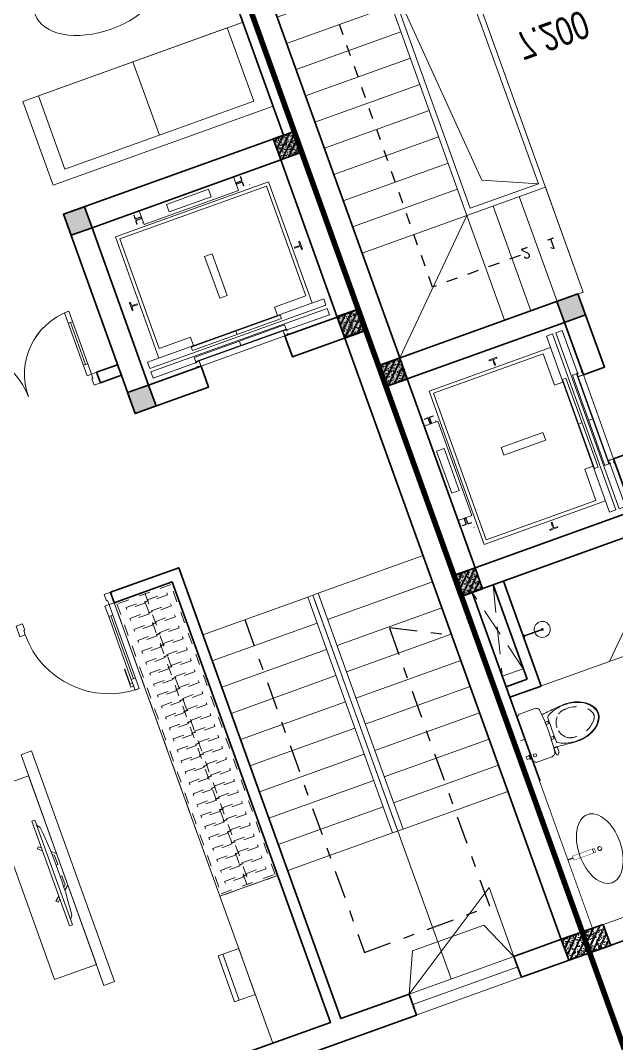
# Model space of a CAD drawing. Header units: metres. Extents: x 568332 to 569219, y 2065964 to 2066430.
# Drawn here: x 568597.34 to 568602.69, y 2066307.3 to 2066316.48 of the extents above; entities that cross this region are included whole.
import ezdxf

# ---------------------------------------------------------------- set-up
doc = ezdxf.new("R2010")
doc.units = ezdxf.units.M
for name, pattern in [('$AUDIT_BAD_LTYPE2', [0]), ('DASHDOT2', [0.5, 0.25, -0.125, 0, -0.125]), ('HIDDEN', [0.375, 0.25, -0.125]), ('HIDDEN2', [0.1875, 0.125, -0.0625]), ('X-5M-G-MB PHONGNGU$0$HIDDEN2', [0.1875, 0.125, -0.0625]), ('xref-thap C (mb tang 32-2)$0$HIDDEN', [0.375, 0.25, -0.125])]:
    doc.linetypes.add(name, pattern=pattern)
doc.layers.get('0').update_dxf_attribs({"linetype": 'CONTINUOUS'})
doc.layers.get('DEFPOINTS').update_dxf_attribs({"linetype": 'CONTINUOUS'})
for name, color, linetype, lineweight in [('-CONCRETE', 1, 'CONTINUOUS', 35), ('-DOOR', 137, 'CONTINUOUS', 9), ('-FURNITURE', 46, 'CONTINUOUS', 9), ('-HATCH', 8, 'CONTINUOUS', 5), ('-HIDE', 3, 'HIDDEN', 13), ('-LINE1', 7, 'CONTINUOUS', 18), ('-LINE2', 252, 'CONTINUOUS', 9), ('-STEEL1', 1, 'CONTINUOUS', 35), ('-TEXT', 7, 'CONTINUOUS', 15), ('-WALL', 4, 'CONTINUOUS', 35)]:
    doc.layers.add(name, color=color, linetype=linetype, lineweight=lineweight)
for name, color, linetype in [('1-NETMANH', 8, 'CONTINUOUS'), ('LoLK', 6, 'CONTINUOUS'), ('TIMDUONG', 1, 'CONTINUOUS')]:
    doc.layers.add(name, color=color, linetype=linetype)
doc.styles.add('1', font='arial.ttf')
doc.styles.add('vnavanth', font='', dxfattribs={"width": 0.8})
doc.styles.get('vnavanth').set_extended_font_data('.VnAvantH')

# ---------------------------------------------------------------- blocks, each defined once
blk = doc.blocks.new('XR.MB.LM123$0$tvi 1')
blk.add_lwpolyline([(28.54445810673496, -2.291926648467779e-10), (28.54445810673496, -999.9999999999964), (-7.275957614183426e-12, -1000), (0, 0)], close=True)
for points in [[(28.54445810680045, -50.31958968611434), (52.37372755713295, -80.86315460130209)], [(-24.09820395050338, -235.5599978379832), (-39.09879504836863, -251.7939635238108)], [(0, -284.7849796677438), (-39.09879504836863, -251.7939635238108)], [(0, -255.9952397129928), (-24.09820395050338, -235.5599978379832)], [(69.66229681991535, -315.0836646851385), (111.1934016081432, -350.2927865858655), (111.193401608034, -649.712917566063), (69.68611289083492, -684.9110379843005)], [(89.09002233762294, -445.7449799550195), (89.09002233762294, -359.9578938602899), (70.91298945683957, -344.6203678706661)], [(89.09002233762294, -445.7449799550195), (73.49991829216015, -445.7449799550232)], [(89.09002233768115, -554.2550200447404), (89.09002233773936, -640.0421061392371), (70.91298945678864, -655.3796321293303)], [(89.09002233768115, -554.2550200447404), (73.49991829216015, -554.2550200447404)], [(0, -715.2150203320198), (-39.09879504836863, -748.2060364759491)], [(-24.09820395050338, -764.4400021620095), (-39.09879504836863, -748.2060364759491)], [(0, -744.004760287), (-24.09820395050338, -764.4400021620095)], [(28.54445810674224, -949.680410313882), (52.37372755713295, -919.1368453984578)]]:
    blk.add_lwpolyline(points)
blk.add_arc((-4025.16618952866, -499.9999999999964), 4099.025185406737, 354.1310878512652, 5.868912148527433)
blk = doc.blocks.new('X-5M-DH-2-CORE$0$A$C75E80C28')
at = {"layer": '-LINE2', "linetype": 'Continuous', "ltscale": 2}
for p, q in [((-510.0000099998433, -21.5000000000291), (-510.0000099998579, -50.60000000000582)), ((-506.8000099998899, -21.5000000000291), (-510.0000099998433, -21.5000000000291)), ((-510.0000099998579, -108.5000000000291), (-510.0000099998433, -79.39999999999418)), ((-506.8000099998899, -21.5000000000291), (-506.8000099999044, -50.60000000000582)), ((-506.8000099999044, -108.5000000000291), (-506.8000099998899, -79.39999999999418)), ((-456.2000100000296, -56.79999999998836), (-500.6000099999364, -56.80000000001746)), ((-456.2000100000441, -60), (-500.600009999951, -60.0000000000291)), ((-456.2000100000296, -70), (-500.6000099999364, -70.0000000000291)), ((-456.2000100000296, -73.19999999995343), (-500.6000099999364, -73.19999999998254)), ((-453.2000100000441, -63), (-453.2000100000296, -67)), ((-450.0000099998579, -63), (-450.0000099998433, -67)), ((450.0000100000616, -63), (450.0000100000761, -67)), ((453.200010000015, -63), (453.2000100000296, -67)), ((456.2000100000296, -56.79999999998836), (500.6000100000529, -56.79999999998836)), ((456.200010000015, -60), (500.6000100000383, -60)), ((456.2000100000296, -70), (500.6000100000529, -70)), ((456.2000100000296, -73.19999999995343), (500.6000100000529, -73.19999999995343)), ((506.8000100001227, -21.5), (510.0000100000761, -21.5)), ((506.8000100001227, -21.5), (506.8000100001082, -50.59999999997672)), ((506.8000100001227, -108.5), (506.8000100001227, -79.39999999996508)), ((510.0000100000761, -21.5), (510.0000100000616, -50.59999999997672)), ((510.0000100000761, -108.5), (510.0000100000761, -79.39999999996508)), ((-731.0000002632733, -148.9999999649008), (730.9999997367267, -148.9999999649299)), ((-731.0000002698944, -1304.999999934109), (-731.0000002632733, -148.9999999649008)), ((-700.0000002632733, -178.9999999649008), (699.9999997367267, -178.9999999649299)), ((-700.0000002699089, -1224.999999934109), (-700.0000002632733, -178.9999999649008)), ((-556.8000102631631, -112.4999999912397), (-560.0000102631166, -112.4999999912397)), ((456.800009736864, -112.4999999912397), (460.0000097368174, -112.4999999912397)), ((699.9999997300911, -1224.999999934109), (699.9999997367267, -178.9999999649299)), ((730.9999997301056, -1304.999999934109), (730.9999997367267, -148.9999999649299)), ((-700.0000002699089, -1224.999999934109), (-400.0000002699089, -1224.999999934138)), ((-400.0000002698944, -1304.999999934138), (-400.0000002699089, -1224.999999934138)), ((699.9999997300911, -1224.999999934109), (399.9999997300911, -1224.999999934109)), ((399.9999997301056, -1304.999999934109), (399.9999997300911, -1224.999999934109)), ((839.9999997301056, -1304.999999934109), (-840.0000002698944, -1304.999999934109)), ((-840.0000002698944, -1364.999999934109), (-840.0000002698944, -1304.999999934109)), ((839.9999997301056, -1364.999999934109), (-840.0000002698944, -1364.999999934109)), ((424.9999997301056, -1308.999999934109), (-425.0000002698944, -1308.999999934109)), ((-425.0000002699089, -1342.999999934109), (-425.0000002698944, -1308.999999934109)), ((424.9999997300911, -1342.999999934109), (-425.0000002699089, -1342.999999934109)), ((-2.6989437174052e-07, -1308.999999934109), (-2.699089236557484e-07, -1342.999999934109)), ((424.9999997300911, -1342.999999934109), (424.9999997301056, -1308.999999934109)), ((839.9999997301056, -1364.999999934109), (839.9999997301056, -1304.999999934109)), ((839.9999997301056, -1394.999999934109), (-840.0000002698944, -1394.999999934109)), ((-840.0000002698944, -1394.999999934109), (-840.0000002698944, -1454.999999934109)), ((-840.0000002698944, -1454.999999934109), (-435.0000002698944, -1454.999999934109)), ((-435.0000002698944, -1449.999999934109), (-435.0000002699089, -1459.999999934109)), ((-435.0000002698944, -1449.999999934109), (-400.0000002698944, -1449.999999934138)), ((-435.0000002699089, -1459.999999934109), (-425.0000002699089, -1459.999999934109)), ((-433.4000002698012, -1451.599999934086), (-433.4000002698012, -1458.399999934074)), ((-433.4000002698012, -1451.599999934086), (-401.6000002697547, -1451.599999934086)), ((-433.4000002698012, -1458.399999934074), (-425.0000002698944, -1458.399999934074)), ((429.9999997300911, -1405.999999934138), (-430.0000002699089, -1405.999999934109)), ((-430.0000002699089, -1405.999999934109), (-430.0000002698944, -1445.999999934109)), ((429.9999997301056, -1445.999999934138), (-430.0000002698944, -1445.999999934109)), ((-425.0000002698944, -1458.399999934074), (-425.0000002699089, -1459.999999934109)), ((-401.6000002697547, -1451.599999934086), (-401.6000002697256, -1498.399999934074)), ((399.9999997301056, -1449.999999934109), (-400.0000002698944, -1449.999999934138)), ((-400.0000002698944, -1449.999999934138), (-400.0000002698653, -1499.999999934138)), ((-2.699089236557484e-07, -1405.999999934109), (-2.6989437174052e-07, -1445.999999934109)), ((399.9999997301056, -1449.999999934109), (399.9999997301347, -1499.999999934109)), ((434.9999997301056, -1449.999999934109), (399.9999997301056, -1449.999999934109)), ((401.5999997301988, -1451.599999934086), (401.5999997302279, -1498.399999934074)), ((433.3999997302453, -1451.599999934086), (401.5999997301988, -1451.599999934086)), ((433.3999997302453, -1458.399999934074), (424.9999997301056, -1458.399999934074)), ((424.9999997301056, -1458.399999934074), (424.9999997301056, -1459.999999934109)), ((434.9999997301056, -1459.999999934109), (424.9999997301056, -1459.999999934109)), ((429.9999997300911, -1405.999999934138), (429.9999997301056, -1445.999999934138)), ((433.3999997302453, -1451.599999934086), (433.3999997302453, -1458.399999934074)), ((434.9999997301056, -1449.999999934109), (434.9999997301056, -1459.999999934109)), ((839.9999997301056, -1454.999999934109), (434.9999997301056, -1454.999999934109)), ((839.9999997301056, -1394.999999934109), (839.9999997301056, -1454.999999934109)), ((-435.0000002698653, -1489.999999934109), (-435.0000002698653, -1499.999999934109)), ((-435.0000002698653, -1489.999999934109), (-425.0000002698653, -1489.999999934109)), ((-435.0000002698653, -1499.999999934109), (-400.0000002698653, -1499.999999934138)), ((-433.4000002697721, -1491.599999934086), (-433.4000002697721, -1498.399999934074)), ((-433.4000002697721, -1491.599999934086), (-425.0000002698653, -1491.599999934086)), ((-433.4000002697721, -1498.399999934074), (-401.6000002697256, -1498.399999934074)), ((-425.0000002698653, -1489.999999934109), (-425.0000002698653, -1491.599999934086)), ((434.9999997301347, -1499.999999934109), (399.9999997301347, -1499.999999934109)), ((433.3999997302744, -1498.399999934074), (401.5999997302279, -1498.399999934074)), ((424.9999997301347, -1489.999999934109), (424.9999997301347, -1491.599999934086)), ((434.9999997301347, -1489.999999934109), (424.9999997301347, -1489.999999934109)), ((433.3999997302744, -1491.599999934086), (424.9999997301347, -1491.599999934086)), ((433.3999997302744, -1491.599999934086), (433.3999997302744, -1498.399999934074)), ((434.9999997301347, -1489.999999934109), (434.9999997301347, -1499.999999934109))]:
    blk.add_line(p, q, dxfattribs=at)
for points in [[(-450.0000000000146, 0), (-450, -130), (450, -130), (449.9999999999854, 0)], [(-200, -29), (200.0000000001164, -29), (200.0000000001164, -101), (-200, -101)], [(-36.0000002632587, -583.9999999649008), (35.9999997367413, -583.9999999649008), (35.99999973675585, -983.9999999649008), (-36.00000026324415, -983.9999999649008)]]:
    blk.add_lwpolyline(points, close=True, dxfattribs=at)
for points in [[(-780.0000002632587, -788.9999999649008), (-751.0000002632587, -788.9999999649299, 0.414213562373095), (-750.0000002632733, -787.9999999649008), (-750.0000002632587, -783.9999999649008), (-750.0000002632587, -779.9999999649008, 0.414213562373095), (-751.0000002632733, -778.9999999649299), (-780.0000002632733, -778.9999999649881, -0.2569775838576673), (-784.1207396915852, -781.9399999648449), (-797.9000002631656, -781.939999964874, -0.414213562373095), (-800.9000002631656, -778.939999964874), (-804.0000002632587, -749.4999999649008, 0.414213562373095), (-807.0000002632587, -746.4999999649008), (-812.0000002632587, -746.4999999649008), (-812.0000002632587, -783.9999999649008), (-812.0000002632587, -821.4999999649008), (-807.0000002632587, -821.4999999649008, 0.414213562373095), (-804.0000002632587, -818.4999999649008), (-800.9000002631656, -789.0599999648693, -0.414213562373095), (-797.9000002631656, -786.0599999648693), (-784.1207396915852, -786.0599999648402, -0.2569775838576673), (-780.0000002632587, -788.9999999647553)], [(779.9999997367413, -788.9999999649299), (750.9999997367413, -788.9999999649008, -0.414213562373095), (749.9999997367267, -787.9999999649299), (749.9999997367413, -783.9999999649299), (749.9999997367413, -779.9999999649299, -0.414213562373095), (750.9999997367267, -778.9999999649008), (779.9999997368432, -778.9999999650172, 0.2569775838576673), (784.1207391653006, -781.939999964874), (797.899999736881, -781.9399999648449, 0.414213562373095), (800.899999736881, -778.9399999648449), (803.9999997367413, -749.4999999649008, -0.414213562373095), (806.9999997367413, -746.4999999649008), (811.9999997367413, -746.4999999649008), (811.9999997367413, -783.9999999649008), (811.9999997367413, -821.4999999649008), (806.9999997367413, -821.4999999649008, -0.414213562373095), (803.9999997367413, -818.4999999649008), (800.899999736881, -789.0599999648402, 0.414213562373095), (797.899999736881, -786.0599999648402), (784.1207391653006, -786.0599999648693, 0.2569775838576672), (779.9999997368577, -788.9999999647844)]]:
    blk.add_lwpolyline(points, format="xyb", dxfattribs=at)
for centre, radius, start, end in [((-500.600009999951, -50.60000000000582), 9.400000000001475, 180, 270), ((-500.6000099999364, -79.39999999999418), 9.399999999997844, 90, 180), ((-500.600009999951, -50.60000000000582), 6.200000000004374, 180, 270), ((-500.6000099999364, -79.39999999999418), 6.19999999999734, 90, 180), ((-456.2000100000441, -63), 6.19999999999713, 0, 90), ((-456.2000100000441, -63), 3.000000000000045, 0, 90), ((-456.2000100000296, -67), 6.20000000000076, 270, 0), ((-456.2000100000296, -67), 2.999999999999834, 270, 0), ((456.200010000015, -63), 6.19999999999713, 90, 180), ((456.2000100000296, -67), 6.20000000000076, 180, 270), ((456.200010000015, -63), 3.000000000000045, 90, 180), ((456.2000100000296, -67), 2.999999999999834, 180, 270), ((500.6000100000383, -50.59999999997672), 6.200000000004374, 270, 0), ((500.6000100000383, -50.59999999997672), 9.400000000001475, 270, 0), ((500.6000100000529, -79.39999999996508), 9.399999999997844, 0, 90), ((500.6000100000529, -79.39999999996508), 6.19999999999734, 0, 90)]:
    blk.add_arc(centre, radius, start, end, dxfattribs=at)
blk = doc.blocks.new('A$C5C575821')
at = {"layer": '-CONCRETE'}
h = blk.add_hatch(color=256, dxfattribs=at)
h.dxf.hatch_style = 1
h.paths.add_polyline_path([(-0.00237559899687767, 200.0000000000146), (-0.00237559899687767, 1.455191522836685e-11), (199.9976244010031, 1.455191522836685e-11), (199.9976244010031, 200.0000000000146)])
blk.add_lwpolyline([(-0.00237559899687767, 1.455191522836685e-11), (199.9976244010031, 1.455191522836685e-11), (199.9976244010031, 200.0000000000146), (-0.00237559899687767, 200.0000000000146)], close=True, dxfattribs=at)
blk = doc.blocks.new('A$C3F71457E')
at = {"layer": '-CONCRETE'}
blk.add_lwpolyline([(-8.760252967476845e-09, -100.0000002632005), (0, 400), (-1500, 400.0000000000582), (-1500.00000001755, -1399.999999999942), (-1.754960976541042e-08, -1400), (-7.895869202911854e-08, -900.0000002632005), (199.9999999912397, -900.0000002982852), (199.9999999824504, -1600), (-1700.00000001755, -1600), (-1700, 600), (200, 600), (199.9999999912397, -100.0000002982852), (6.140908226370811e-08, -100.0000002632005)], dxfattribs=at)
at = {"layer": '-LINE1'}
blk.add_line((-7.895869202911854e-08, -900.0000002632005), (-8.760252967476845e-09, -100.0000002632005), dxfattribs=at)
at = {"layer": '-WALL'}
for p in [(-1699.997624401003, 399.9999999999854), (0.00237559899687767, 399.9999999999854), (-1699.997624401081, -1599.999999999959), (0.002375601565972829, -1600.000000021305)]:
    blk.add_blockref('A$C5C575821', p, dxfattribs=at)
at = {"color": 2, "rotation": 90}
blk.add_blockref('X-5M-DH-2-CORE$0$A$C75E80C28', (-1500.00000000876, -499.9999999999418), dxfattribs=at)
blk = doc.blocks.new('*U149')
at = {"linetype": '$AUDIT_BAD_LTYPE2'}
for p, q in [((70, 100), (70, 699.9999999999982)), ((90, 699.9999999999982), (90, 100))]:
    blk.add_line(p, q, dxfattribs=at)
for points in [[(50, 699.9999999999982), (90, 699.9999999999982), (90, 799.9999999999982), (50, 799.9999999999982), (50, 699.9999999999982)], [(50, 702.9059272893337), (50, 100)], [(50, 100), (90, 100), (90, 0), (50, 0), (50, 100)]]:
    blk.add_lwpolyline(points)
for points in [[(118.2698876160139, 594.5156181119073), (118.2698876160139, 764.1349438079906), (90, 764.1349438079906), (90, 735.8650561920058), (112.6159100928053, 735.8650561920058), (112.6159100928053, 594.5156181119073)], [(0, 0), (50, 0), (50, -40), (60, -40), (60, -99.99999999999272), (0, -99.99999999999272)], [(899.9999999999982, 1.3252863207713e-28), (849.9999999999982, 1.3252863207713e-28), (849.9999999999982, -40.00000000000001), (839.9999999999982, -40.00000000000001), (839.9999999999982, -99.99999999999272), (899.9999999999982, -99.99999999999272)]]:
    blk.add_lwpolyline(points, close=True)
at = {"linetype": '$AUDIT_BAD_LTYPE2', "ltscale": 0.3}
blk.add_arc((50, 0), 799.9999999999982, 0, 90, dxfattribs=at)
blk = doc.blocks.new('*U291')
for p, q in [((-1209.999999987398, -99.99999999999946), (-1249.999999987398, -99.99999999999955)), ((-1229.999999987398, -99.99999999999946), (-1229.999999987398, -499.9999999936985)), ((-90.00000000000003, -99.99999999999999), (-50.00000000000003, -100)), ((-70.00000000000003, -100), (-70.00000000000037, -499.999999993699)), ((-1209.999999987398, -499.9999999936986), (-1249.999999987398, -499.9999999936983)), ((-90.00000000000037, -499.999999993699), (-50.00000000000038, -499.999999993699))]:
    blk.add_line(p, q)
for points in [[(-1299.999999987398, 100.0000000124132), (-1239.999999987398, 100.0000000124131), (-1239.999999987398, 40.00000000000052), (-1249.999999987398, 40.00000000000058), (-1249.999999987398, 5.736017721381656e-13), (-1299.999999987398, 5.451800627077616e-13)], [(2.661004540099838e-14, 100.0000000124126), (-60.00000000000009, 100.0000000124126), (-59.99999999999999, 40), (-49.99999999999999, 40), (-50, 0), (0, 0)], [(-1249.999999987398, 5.736017721381656e-13), (-1209.999999987398, 5.167583532773576e-13), (-1209.999999987398, -599.9999999936986), (-1249.999999987398, -599.9999999936985)], [(-50, 0), (-90, 2.842170943040401e-14), (-90.00000000000006, -599.999999993699), (-50.00000000000007, -599.999999993699)]]:
    blk.add_lwpolyline(points, close=True)
for centre, radius, start, end in [((-1249.999999988366, 1.047908426694035e-09), 599.9999999948874, 270.0000392677513, 0), ((-49.99999999984107, 2.53997065803019e-10), 599.9999999940992, 180, 269.9999607322486)]:
    blk.add_arc(centre, radius, start, end)
blk = doc.blocks.new('*U295')
at = {"linetype": 'X-5M-G-MB PHONGNGU$0$HIDDEN2'}
for points in [[(0, 600.0000000004657), (0, 0), (3054.622038161325, -1.140462965733692e-09), (3054.622038161325, 599.9999999993252)], [(3034.622038161325, 579.9996613712518), (3034.622038161325, 19.99966137125198), (20, 20.00000000046566), (20, 580.0000000004657)], [(3034.622038161325, 286.699121294334), (3034.622038161325, 313.0991212942408), (20, 313.0991212953813), (19.99999859370291, 286.6991212952417)], [(113.7817614636733, 319.1750910408318), (109.4317788550979, 319.1750910408318), (109.4317788550979, 280.441767644881), (113.7817614636733, 280.441767644881)], [(227.7817614636733, 319.1750910407849), (223.4317788550979, 319.1750910407849), (223.4317788550979, 280.4417676448341), (227.7817614636733, 280.4417676448341)], [(341.7817614636733, 319.175091040738), (337.4317788550979, 319.175091040738), (337.4317788550979, 280.4417676447872), (341.7817614636733, 280.4417676447872)], [(455.7817614636733, 319.1750910406911), (451.4317788550979, 319.1750910406911), (451.4317788550979, 280.4417676447403), (455.7817614636733, 280.4417676447403)], [(569.7817614636733, 319.1750910406442), (565.431778855098, 319.1750910406442), (565.431778855098, 280.4417676446934), (569.7817614636733, 280.4417676446934)], [(683.7817614636733, 319.1750910405973), (679.431778855098, 319.1750910405973), (679.431778855098, 280.4417676446465), (683.7817614636733, 280.4417676446465)], [(797.7817614636733, 319.1750910405504), (793.431778855098, 319.1750910405504), (793.431778855098, 280.4417676445996), (797.7817614636733, 280.4417676445996)], [(911.7817614636733, 319.1750910405035), (907.431778855098, 319.1750910405035), (907.431778855098, 280.4417676445527), (911.7817614636733, 280.4417676445527)], [(1025.781761463673, 319.1750910404566), (1021.431778855098, 319.1750910404566), (1021.431778855098, 280.4417676445057), (1025.781761463673, 280.4417676445057)], [(1139.781761463673, 319.1750910404097), (1135.431778855098, 319.1750910404097), (1135.431778855098, 280.4417676444588), (1139.781761463673, 280.4417676444588)], [(1253.781761463673, 319.1750910403628), (1249.431778855098, 319.1750910403628), (1249.431778855098, 280.4417676444119), (1253.781761463673, 280.4417676444119)], [(1367.781761463673, 319.1750910403159), (1363.431778855098, 319.1750910403159), (1363.431778855098, 280.441767644365), (1367.781761463673, 280.441767644365)], [(1481.781761463673, 319.175091040269), (1477.431778855098, 319.175091040269), (1477.431778855098, 280.4417676443181), (1481.781761463673, 280.4417676443181)], [(1595.781761463673, 319.175091040222), (1591.431778855098, 319.175091040222), (1591.431778855098, 280.4417676442712), (1595.781761463673, 280.4417676442712)], [(1709.781761463673, 319.1750910401751), (1705.431778855098, 319.1750910401751), (1705.431778855098, 280.4417676442243), (1709.781761463673, 280.4417676442243)], [(1823.781761463673, 319.1750910401282), (1819.431778855098, 319.1750910401282), (1819.431778855098, 280.4417676441774), (1823.781761463673, 280.4417676441774)], [(1937.781761463673, 319.1750910400813), (1933.431778855098, 319.1750910400813), (1933.431778855098, 280.4417676441305), (1937.781761463673, 280.4417676441305)], [(2051.781761463673, 319.1750910400344), (2047.431778855098, 319.1750910400344), (2047.431778855098, 280.4417676440836), (2051.781761463673, 280.4417676440836)], [(2165.781761463673, 319.1750910399875), (2161.431778855098, 319.1750910399875), (2161.431778855098, 280.4417676440366), (2165.781761463673, 280.4417676440366)], [(2279.781761463673, 319.1750910399406), (2275.431778855098, 319.1750910399406), (2275.431778855098, 280.4417676439897), (2279.781761463673, 280.4417676439897)], [(2393.781761463673, 319.1750910398937), (2389.431778855098, 319.1750910398937), (2389.431778855098, 280.4417676439429), (2393.781761463673, 280.4417676439429)], [(2507.781761463673, 319.1750910398468), (2503.431778855098, 319.1750910398468), (2503.431778855098, 280.441767643896), (2507.781761463673, 280.441767643896)], [(2621.781761463673, 319.1750910397999), (2617.431778855098, 319.1750910397999), (2617.431778855098, 280.4417676438491), (2621.781761463673, 280.4417676438491)], [(2735.781761463673, 319.1750910397529), (2731.431778855098, 319.1750910397529), (2731.431778855098, 280.4417676438021), (2735.781761463673, 280.4417676438021)], [(2849.781761463673, 319.175091039706), (2845.431778855098, 319.175091039706), (2845.431778855098, 280.4417676437552), (2849.781761463673, 280.4417676437552)], [(2963.781761463673, 319.1750910396592), (2959.431778855098, 319.1750910396592), (2959.431778855098, 280.4417676437083), (2963.781761463673, 280.4417676437083)]]:
    blk.add_lwpolyline(points, close=True, dxfattribs=at)
for points in [[(122.2409142897814, 313.1103512093413), (122.2409142897814, 515.2497102723445), (100.1765458012815, 515.2497102723445), (100.1765458012815, 313.1103512093413)], [(236.2409142897814, 313.1103512092944), (236.2409142897814, 515.2497102722975), (214.1765458012815, 515.2497102722975), (214.1765458012815, 313.1103512092944)], [(350.2409142897814, 313.1103512092475), (350.2409142897814, 515.2497102722507), (328.1765458012815, 515.2497102722507), (328.1765458012815, 313.1103512092475)], [(464.2409142897814, 313.1103512092006), (464.2409142897814, 515.2497102722037), (442.1765458012815, 515.2497102722037), (442.1765458012815, 313.1103512092006)], [(578.2409142897814, 313.1103512091537), (578.2409142897814, 515.2497102721569), (556.1765458012815, 515.2497102721569), (556.1765458012815, 313.1103512091537)], [(692.2409142897814, 313.1103512091068), (692.2409142897814, 515.24971027211), (670.1765458012815, 515.24971027211), (670.1765458012815, 313.1103512091068)], [(806.2409142897814, 313.1103512090599), (806.2409142897814, 515.249710272063), (784.1765458012815, 515.249710272063), (784.1765458012815, 313.1103512090599)], [(920.2409142897814, 313.110351209013), (920.2409142897814, 515.2497102720162), (898.1765458012815, 515.2497102720162), (898.1765458012815, 313.110351209013)], [(1034.240914289781, 313.1103512089661), (1034.240914289781, 515.2497102719692), (1012.176545801281, 515.2497102719692), (1012.176545801281, 313.1103512089661)], [(1148.240914289781, 313.1103512089192), (1148.240914289781, 515.2497102719224), (1126.176545801281, 515.2497102719224), (1126.176545801281, 313.1103512089192)], [(1262.240914289781, 313.1103512088723), (1262.240914289781, 515.2497102718754), (1240.176545801281, 515.2497102718754), (1240.176545801281, 313.1103512088723)], [(1376.240914289781, 313.1103512088254), (1376.240914289781, 515.2497102718285), (1354.176545801281, 515.2497102718285), (1354.176545801281, 313.1103512088254)], [(1490.240914289781, 313.1103512087785), (1490.240914289781, 515.2497102717816), (1468.176545801281, 515.2497102717816), (1468.176545801281, 313.1103512087785)], [(1604.240914289781, 313.1103512087315), (1604.240914289781, 515.2497102717347), (1582.176545801281, 515.2497102717347), (1582.176545801281, 313.1103512087315)], [(1718.240914289781, 313.1103512086846), (1718.240914289781, 515.2497102716878), (1696.176545801281, 515.2497102716878), (1696.176545801281, 313.1103512086846)], [(1832.240914289781, 313.1103512086377), (1832.240914289781, 515.2497102716409), (1810.176545801281, 515.2497102716409), (1810.176545801281, 313.1103512086377)], [(1946.240914289781, 313.1103512085908), (1946.240914289781, 515.2497102715939), (1924.176545801281, 515.2497102715939), (1924.176545801281, 313.1103512085908)], [(2060.240914289781, 313.1103512085439), (2060.240914289781, 515.2497102715471), (2038.176545801281, 515.2497102715471), (2038.176545801281, 313.1103512085439)], [(2174.240914289781, 313.110351208497), (2174.240914289781, 515.2497102715001), (2152.176545801281, 515.2497102715001), (2152.176545801281, 313.110351208497)], [(2288.240914289781, 313.1103512084501), (2288.240914289781, 515.2497102714533), (2266.176545801281, 515.2497102714533), (2266.176545801281, 313.1103512084501)], [(2402.240914289781, 313.1103512084032), (2402.240914289781, 515.2497102714063), (2380.176545801281, 515.2497102714063), (2380.176545801281, 313.1103512084032)], [(2516.240914289781, 313.1103512083563), (2516.240914289781, 515.2497102713594), (2494.176545801281, 515.2497102713594), (2494.176545801281, 313.1103512083563)], [(2630.240914289781, 313.1103512083094), (2630.240914289781, 515.2497102713126), (2608.176545801281, 515.2497102713126), (2608.176545801281, 313.1103512083094)], [(2744.240914289781, 313.1103512082624), (2744.240914289781, 515.2497102712656), (2722.176545801281, 515.2497102712656), (2722.176545801281, 313.1103512082624)], [(2858.240914289781, 313.1103512082155), (2858.240914289781, 515.2497102712188), (2836.176545801281, 515.2497102712188), (2836.176545801281, 313.1103512082155)], [(2972.240914289781, 313.1103512081687), (2972.240914289781, 515.2497102711718), (2950.176545801281, 515.2497102711718), (2950.176545801281, 313.1103512081687)], [(100.1765458012815, 286.7103512094345), (100.1765458012815, 92.0852110228024), (122.2409142897814, 92.0852110228024), (122.2409142897814, 286.7103512094345)], [(214.1765458012815, 286.7103512093876), (214.1765458012815, 92.08521102275549), (236.2409142897814, 92.08521102275549), (236.2409142897814, 286.7103512093876)], [(328.1765458012815, 286.7103512093407), (328.1765458012815, 92.08521102270858), (350.2409142897814, 92.08521102270858), (350.2409142897814, 286.7103512093407)], [(442.1765458012815, 286.7103512092938), (442.1765458012815, 92.08521102266168), (464.2409142897814, 92.08521102266168), (464.2409142897814, 286.7103512092938)], [(556.1765458012815, 286.7103512092469), (556.1765458012815, 92.08521102261477), (578.2409142897814, 92.08521102261477), (578.2409142897814, 286.7103512092469)], [(670.1765458012815, 286.7103512092), (670.1765458012815, 92.08521102256786), (692.2409142897814, 92.08521102256786), (692.2409142897814, 286.7103512092)], [(784.1765458012815, 286.7103512091531), (784.1765458012815, 92.08521102252095), (806.2409142897814, 92.08521102252095), (806.2409142897814, 286.7103512091531)], [(898.1765458012815, 286.7103512091062), (898.1765458012815, 92.08521102247404), (920.2409142897814, 92.08521102247404), (920.2409142897814, 286.7103512091062)], [(1012.176545801281, 286.7103512090592), (1012.176545801281, 92.08521102242715), (1034.240914289781, 92.08521102242715), (1034.240914289781, 286.7103512090592)], [(1126.176545801281, 286.7103512090123), (1126.176545801281, 92.08521102238024), (1148.240914289781, 92.08521102238024), (1148.240914289781, 286.7103512090123)], [(1240.176545801281, 286.7103512089654), (1240.176545801281, 92.08521102233333), (1262.240914289781, 92.08521102233333), (1262.240914289781, 286.7103512089654)], [(1354.176545801281, 286.7103512089186), (1354.176545801281, 92.08521102228642), (1376.240914289781, 92.08521102228642), (1376.240914289781, 286.7103512089186)], [(1468.176545801281, 286.7103512088717), (1468.176545801281, 92.0852110222395), (1490.240914289781, 92.0852110222395), (1490.240914289781, 286.7103512088717)], [(1582.176545801281, 286.7103512088247), (1582.176545801281, 92.0852110221926), (1604.240914289781, 92.0852110221926), (1604.240914289781, 286.7103512088247)], [(1696.176545801281, 286.7103512087778), (1696.176545801281, 92.0852110221457), (1718.240914289781, 92.0852110221457), (1718.240914289781, 286.7103512087778)], [(1810.176545801281, 286.7103512087309), (1810.176545801281, 92.08521102209879), (1832.240914289781, 92.08521102209879), (1832.240914289781, 286.7103512087309)], [(1924.176545801281, 286.710351208684), (1924.176545801281, 92.08521102205188), (1946.240914289781, 92.08521102205188), (1946.240914289781, 286.710351208684)], [(2038.176545801281, 286.7103512086371), (2038.176545801281, 92.08521102200497), (2060.240914289781, 92.08521102200497), (2060.240914289781, 286.7103512086371)], [(2152.176545801281, 286.7103512085902), (2152.176545801281, 92.08521102195806), (2174.240914289781, 92.08521102195806), (2174.240914289781, 286.7103512085902)], [(2266.176545801281, 286.7103512085433), (2266.176545801281, 92.08521102191116), (2288.240914289781, 92.08521102191116), (2288.240914289781, 286.7103512085433)], [(2380.176545801281, 286.7103512084964), (2380.176545801281, 92.08521102186425), (2402.240914289781, 92.08521102186425), (2402.240914289781, 286.7103512084964)], [(2494.176545801281, 286.7103512084495), (2494.176545801281, 92.08521102181734), (2516.240914289781, 92.08521102181734), (2516.240914289781, 286.7103512084495)], [(2608.176545801281, 286.7103512084026), (2608.176545801281, 92.08521102177043), (2630.240914289781, 92.08521102177043), (2630.240914289781, 286.7103512084026)], [(2722.176545801281, 286.7103512083556), (2722.176545801281, 92.08521102172352), (2744.240914289781, 92.08521102172352), (2744.240914289781, 286.7103512083556)], [(2836.176545801281, 286.7103512083087), (2836.176545801281, 92.08521102167663), (2858.240914289781, 92.08521102167663), (2858.240914289781, 286.7103512083087)], [(2950.176545801281, 286.7103512082618), (2950.176545801281, 92.08521102162972), (2972.240914289781, 92.08521102162972), (2972.240914289781, 286.7103512082618)]]:
    blk.add_lwpolyline(points, dxfattribs=at)
blk = doc.blocks.new('X-5M-G-MB PHONGNGU$0$A$C25DB0C3F')
at = {"elevation": -1.640194e-10}
for points in [[(197.042397281708, 437.8598038521595), (197.0369402521756, -4.041241481900215e-06), (2.670008689165115e-05, 0.002451622160151601), (0.005483729648403823, 437.8622595155612)], [(0.005483729648403823, 437.8622595155612), (197.0369402521756, 437.8622595153283), (197.0369402521756, -4.041241481900215e-06), (0.005483729648403823, -4.041226929984987e-06)]]:
    blk.add_lwpolyline(points, close=True, dxfattribs=at)
at = {"elevation": -1.640194e-10, "flags": 128}
blk.add_lwpolyline([(43.79146451898851, 437.8617138124537), (43.78600748942699, 0.001905919052660465)], dxfattribs=at)
blk = doc.blocks.new('18x35')
at = {"layer": '-HATCH'}
h = blk.add_hatch(dxfattribs=at)
h.set_pattern_fill('CHAU-01', color=256, scale=10, angle=-1.272221872585407e-14, pattern_type=2)
h.set_pattern_definition([(49.99999999999999, (0, 0), (71.72601826007535, -6.275213498259527), [7.5, -82.5]), (355, (0, 0), (-13.87513336129999, 75.21921337000119), [6, -66]), (100.4514, (5.977167999997619, -0.5229339999999638), (57.85093817140217, 68.94395420609534), [6.374019000000001, -70.1142112]), (46.18419999999998, (0, 20), (106.7241048625644, -16.55190143290183), [11.25, -123.75]), (96.63559999999998, (8.89367449999554, 18.62066930000003), (93.46627055487036, 97.41178709004416), [9.561028799999994, -105.1713]), (351.1842, (0, 20), (93.46619451336275, 97.41186009253245), [9, -99]), (20.99999999999998, (10, 15), (59.69070521184616, -40.2618890665339), [7.5, -82.5]), (326.0000000000001, (10, 15), (24.33153319215819, 72.5150045046853), [6, -66]), (71.45139999999999, (14.97422329999972, 11.64483940000002), (84.022262858149, 32.25304967099522), [6.374019000000001, -70.1142112]), (37.49999999999998, (0, 0), (1.215985531729074, 33.28938538313115), [0, -65.19999999999999, 0, -67, 0, -66.25]), (7.499999999999987, (0, 0), (26.30695374421487, 39.44117118823602), [0, -38.2, 0, -63.7, 0, -25.25]), (327.5, (-22.30000000000291, 0), (53.3822436172409, -2.255487173437988), [0, -25, 0, -78, 0, -103.5]), (317.5, (-32.30000000000291, 0), (58.31861693423862, 10.01049823323176), [0, -32.5, 0, -51.8, 0, -73.5]), (44.99999999999999, (0, 0), (-30.05203820042826, 30.05203820042828), []), (44.99999999999999, (0, 12.25), (-30.05203820042826, 30.05203820042828), [])])
h.paths.add_polyline_path([(96508.03118051568, 47993.04977023201), (96508.03118051568, 47793.04977023201), (96708.03118051568, 47793.04977023201), (96708.03118051568, 47993.04977023201)])
at = {"layer": '-STEEL1'}
blk.add_lwpolyline([(96508.03118051568, 47793.04977023201), (96708.03118051568, 47793.04977023201), (96708.03118051568, 47993.04977023201), (96508.03118051568, 47993.04977023201)], close=True, dxfattribs=at)
blk = doc.blocks.new('M2-T3.3')
at = {"layer": '-DOOR'}
for p, q in [((568621.5323287398, 2066315.014797614), (568619.980363777, 2066314.453479342)), ((568620.8527302938, 2066314.981678364), (568619.9123481072, 2066314.641558763)), ((568620.8867422539, 2066314.887640146), (568619.9463518171, 2066314.54751756))]:
    blk.add_line(p, q, dxfattribs=at)
at = {"layer": '-FURNITURE'}
for p, q in [((568617.6573640503, 2066322.346105954), (568617.4192803291, 2066323.004373485)), ((568622.0684081194, 2066318.824276629), (568622.162446338, 2066318.858288589)), ((568622.162446338, 2066318.858288589), (568622.9107094614, 2066316.789447779)), ((568622.8166712428, 2066316.755435819), (568622.0684081194, 2066318.824276629)), ((568621.082221087, 2066316.553437526), (568621.5994312895, 2066316.740503307)), ((568622.9107094614, 2066316.789447779), (568622.8166712428, 2066316.755435819))]:
    blk.add_line(p, q, dxfattribs=at)
for points in [[(568618.6787773061, 2066322.609193317), (568618.4066816249, 2066323.361499066), (568616.4318790333, 2066322.647247903), (568616.7039747145, 2066321.894942154)], [(568618.5037080181, 2066322.652213595), (568618.265624297, 2066323.310481126), (568616.5729363612, 2066322.698265844), (568616.8110200823, 2066322.039998312)], [(568620.6470725281, 2066319.373639445), (568622.0755987309, 2066315.423968245), (568621.5583885285, 2066315.236902465), (568620.1298623257, 2066319.186573664)], [(568622.8426855411, 2066316.977524216), (568623.2188384158, 2066317.113572057), (568622.606623133, 2066318.806259993), (568622.2304702583, 2066318.670212152)]]:
    blk.add_lwpolyline(points, close=True, dxfattribs=at)
blk.add_ellipse((568617.2610640607, 2066323.68654871), major_axis=(0.563910604960564, 0.2039564902166584), ratio=0.5899940615450746, dxfattribs=at)
at = {"layer": '-LINE1', "lineweight": 18}
for p, q in [((568619.2787465387, 2066318.305692356), (568620.2191563252, 2066318.64582194)), ((568619.363776439, 2066318.070596809), (568620.3041862255, 2066318.410726393)), ((568619.1846813615, 2066318.271653406), (568618.244271575, 2066317.931523823)), ((568619.4488063394, 2066317.835501262), (568620.389216126, 2066318.175630846)), ((568619.269711262, 2066318.03655786), (568618.3293014754, 2066317.696428276)), ((568619.5338362397, 2066317.600405716), (568620.4742460262, 2066317.940535299)), ((568619.3547411623, 2066317.801462313), (568618.4143313757, 2066317.461332729)), ((568619.6188661401, 2066317.365310169), (568620.5592759267, 2066317.705439753)), ((568619.4397710627, 2066317.566366767), (568618.4993612762, 2066317.226237183)), ((568619.7038960404, 2066317.130214623), (568620.644305827, 2066317.470344206)), ((568619.524800963, 2066317.33127122), (568618.5843911765, 2066316.991141636)), ((568619.7889259409, 2066316.895119076), (568620.7293357274, 2066317.23524866)), ((568619.6098308634, 2066317.096175673), (568618.6694210769, 2066316.756046089)), ((568619.8739558412, 2066316.66002353), (568620.8143656277, 2066317.000153113)), ((568619.6948607637, 2066316.861080127), (568618.7544509772, 2066316.520950543)), ((568619.9589857416, 2066316.424927983), (568620.8993955281, 2066316.765057567)), ((568619.7798906642, 2066316.62598458), (568618.8394808776, 2066316.285854996)), ((568619.8649205645, 2066316.390889033), (568618.9245107779, 2066316.05075945)), ((568619.9499504649, 2066316.155793487), (568619.0095406784, 2066315.815663903))]:
    blk.add_line(p, q, dxfattribs=at)
at = {"layer": '-LINE1'}
blk.add_line((568620.4769230187, 2066314.845847412), (568619.9969802964, 2066316.172820584), dxfattribs=at)
for points in [[(568620.2191563252, 2066318.64582194), (568621.4643598064, 2066315.203011918)], [(568620.0440156419, 2066316.189832436), (568620.9844254284, 2066316.52996202)]]:
    blk.add_lwpolyline(points, dxfattribs=at)
at = {"layer": '-LINE1', "lineweight": 18}
for points in [[(568620.0440156419, 2066316.189832436), (568619.9499449511, 2066316.155808731), (568619.1846758479, 2066318.271668651), (568619.2787465387, 2066318.305692356)], [(568619.9799905525, 2066316.219845566), (568619.9969965325, 2066316.172826456), (568619.2316949571, 2066318.288674631), (568619.2487334093, 2066318.241667266)]]:
    blk.add_lwpolyline(points, close=True, dxfattribs=at)
at = {"layer": '-LINE2', "linetype": 'HIDDEN2', "ltscale": 10}
for p, q in [((568619.9125025925, 2066314.641131633), (568619.6894263033, 2066315.257905755)), ((568619.6894263033, 2066315.257905755), (568620.8528847356, 2066314.981251218)), ((568619.9422828943, 2066315.030359065), (568620.5810116014, 2066315.261375939)), ((568620.8528847356, 2066314.981251218), (568620.5810116014, 2066315.261375939)), ((568619.9125025925, 2066314.641131633), (568619.9422828943, 2066315.030359065))]:
    blk.add_line(p, q, dxfattribs=at)
at = {"layer": '-WALL'}
for p, q in [((568619.2609856578, 2066320.999034303), (568619.4490620951, 2066321.067058224)), ((568619.2612555214, 2066320.999131908), (568619.4493319587, 2066321.067155829)), ((568619.4490620951, 2066321.067058224), (568619.4830740553, 2066320.973020005)), ((568619.4493319587, 2066321.067155829), (568619.4833439188, 2066320.97311761)), ((568619.294997618, 2066320.904996085), (568619.2609856578, 2066320.999034303)), ((568619.2952674816, 2066320.90509369), (568619.2612555214, 2066320.999131908)), ((568619.294997618, 2066320.904996085), (568619.4830740553, 2066320.973020005)), ((568619.2952674816, 2066320.90509369), (568619.4833439188, 2066320.97311761)), ((568617.5390457383, 2066319.88151591), (568619.4895292135, 2066314.4887073)), ((568617.350545533, 2066319.813338721), (568617.4450075197, 2066319.84750395)), ((568619.3690977424, 2066314.232469882), (568617.350545533, 2066319.813338721)), ((568619.3954909949, 2066314.45469534), (568619.9123481072, 2066314.641558763)), ((568619.9123481072, 2066314.641558763), (568619.9803720275, 2066314.453482325)), ((568619.9803720275, 2066314.453482325), (568619.3690977424, 2066314.232469882))]:
    blk.add_line(p, q, dxfattribs=at)
for points in [[(568616.3418893666, 2066322.897375631), (568614.4297513437, 2066328.183854615), (568615.1816873318, 2066328.45581656), (568615.1136634115, 2066328.643892997), (568614.2673102508, 2066328.337782031), (568616.7041554055, 2066321.600005962), (568616.7986448773, 2066321.634181133), (568616.3418893666, 2066322.897375631)], [(568619.980373634, 2066314.453482906), (568619.3689928531, 2066314.232357293)]]:
    blk.add_lwpolyline(points, dxfattribs=at)
blk.add_lwpolyline([(568620.6130611257, 2066319.467677865), (568620.6470730858, 2066319.373639646), (568620.1298623251, 2066319.186573664), (568621.5584108562, 2066315.236840731), (568622.9681299066, 2066315.746855635), (568623.0361357665, 2066315.558829132), (568620.9207122767, 2066314.793717877), (568620.8527302938, 2066314.981678364), (568621.4644266833, 2066315.202679342), (568620.0018121465, 2066319.246599922)], close=True, dxfattribs=at)
at = {"layer": '1-NETMANH', "linetype": 'DASHDOT2'}
blk.add_lwpolyline([(568619.8429896506, 2066318.509769108), (568620.9228775407, 2066315.524033117), (568619.7930581865, 2066315.126059852), (568619.7930581865, 2066315.126059852), (568618.8895824051, 2066317.62673605), (568618.5043728274, 2066317.22171448)], dxfattribs=at)
at = {"layer": 'TIMDUONG', "color": 1, "linetype": 'HIDDEN', "ltscale": 10, "const_width": 0.05}
blk.add_lwpolyline([(568620.0488922388, 2066312.352253265), (568630.3931415004, 2066316.093443879), (568625.5060207883, 2066329.605548699), (568619.103505675, 2066332.606848455), (568613.4612190011, 2066330.566113026)], close=True, dxfattribs=at)
at = {"layer": '-DOOR', "xscale": -0.001, "yscale": 0.001, "zscale": 0.001, "rotation": 199.8841610027545}
for name, p in [('*U291', (568620.6715589376, 2066321.509213706)), ('*U291', (568620.6718288012, 2066321.50931131)), ('*U149', (568620.6470926376, 2066319.373585589))]:
    blk.add_blockref(name, p, dxfattribs=at)
at = {"layer": '-FURNITURE', "extrusion": (0, 0, -1)}
for name, p, xscale, yscale, zscale, rotation in [('*U295', (-568621.5994312895, 2066316.740503307), -0.0009166666666659743, 0.0009166666666659743, -0.0009166666666659743, 250.1158389972455), ('XR.MB.LM123$0$tvi 1', (-568622.4687297266, 2066318.338278979), 0.001, 0.001, 0.001, 340.1121492748371)]:
    blk.add_blockref(name, p, dxfattribs=dict(at, xscale=xscale, yscale=yscale, zscale=zscale, rotation=rotation))
at = {"layer": '-FURNITURE', "xscale": 0.001, "yscale": 0.001, "zscale": 0.001, "rotation": 199.884875077852}
blk.add_blockref('X-5M-G-MB PHONGNGU$0$A$C25DB0C3F', (568621.9541985813, 2066316.338938972), dxfattribs=at)
at = {"layer": '-STEEL1', "xscale": -0.001, "yscale": 0.001, "zscale": 0.001, "rotation": 199.8841610027545}
for p in [(568509.694568116, 2066333.719564319), (568510.2710852987, 2066332.125576538), (568512.2912874046, 2066326.540005859)]:
    blk.add_blockref('18x35', p, dxfattribs=at)
at = {"layer": '-WALL', "xscale": 0.001, "yscale": 0.001, "zscale": 0.001, "rotation": 289.8841610027545}
blk.add_blockref('A$C3F71457E', (568618.7869658837, 2066320.545546037), dxfattribs=at)
blk = doc.blocks.new('A$C38b1dc06')
at = {"layer": '-LINE1'}
for p, q in [((1749.854677429888, 4156.179725173817), (0.3015751927741803, 4156.179725173817)), ((1000.281453303236, 3156.179725173817), (0.3015751927741803, 4156.179725173817)), ((0.3015751927741803, 4156.179725173817), (0.3015751919010654, -343.8202748260228)), ((1000.281453303236, 4156.179725173824), (1000.281453303236, 3156.179725173824)), ((1250.139194678806, 3156.179725173824), (1250.139194678806, 4156.179725173824)), ((1250.139194678806, 4156.179725173824), (1250.139194678806, 3156.179725173824)), ((1499.996936054376, 3156.179725173824), (1499.996936054376, 4156.179725173824)), ((1499.996936054376, 4156.179725173824), (1499.996936054318, 3156.179725173832)), ((1749.854677429888, 3156.179725173824), (1749.854677429888, 4156.179725173824)), ((1749.854677429888, 4156.179725173817), (1749.85467742983, 3106.179725173817)), ((1000.281453302305, 656.1797251739335), (1000.281453303236, 3156.179725173817)), ((1000.281453303236, 3156.179725173817), (1749.85467742983, 3156.179725173817)), ((1050.281453303003, 706.1797251739772), (1050.281453303236, 3106.179725173817)), ((1050.281453303236, 3106.179725173817), (1699.854677429801, 3106.179725173817)), ((1233.300401159795, 2905.148311595723), (1699.854677429801, 3106.179725173817)), ((1699.854677428928, 706.1797251739772), (1699.854677429801, 3106.179725173817)), ((1749.854677429597, 706.179725173999), (1749.85467742983, 3106.179725173839)), ((1050.281453303003, 706.1797251739772), (1233.300401159795, 2905.148311595723)), ((1000.281453303236, 656.1797251739772), (1749.85467742983, 656.1797251739772)), ((1000.281453303236, -343.8202748260228), (1000.281453303236, 656.1797251739772)), ((1050.281453303003, 706.1797251739772), (1699.854677428928, 706.1797251739772)), ((1250.139194678806, 656.1797251739772), (1250.139194678806, -343.8202748260228)), ((1250.139194678806, -343.8202748260228), (1250.139194678806, 656.1797251739772)), ((1499.996936054376, 656.1797251739772), (1499.996936054376, -343.8202748260228)), ((1499.996936054376, -343.8202748260228), (1499.996936054318, 656.1797251739699)), ((1749.854677429888, -343.8202748260228), (1749.85467742983, 706.1797251739772)), ((1749.854677429888, 656.1797251739772), (1749.854677429888, -343.8202748260228)), ((1749.854677429888, -343.8202748260228), (0.3015751919010654, -343.8202748260228))]:
    blk.add_line(p, q, dxfattribs=at)
at = {"layer": '-LINE1', "lineweight": 18}
for p, q in [((1000.281453303236, 3156.179725173817), (0.2521035463432781, 3156.179725173817)), ((1000.281453303003, 2906.17972517389), (0.2521035461104475, 2906.17972517389)), ((1000.281453303469, 2656.17972517389), (0.2521035465761088, 2656.17972517389)), ((1000.281453303469, 2406.17972517389), (0.2521035465761088, 2406.17972517389)), ((1000.281453303469, 2156.179725173904), (0.2521035465761088, 2156.179725173904)), ((1000.281453303469, 1906.179725173904), (0.2521035465761088, 1906.179725173904)), ((1000.281453303469, 1656.179725173904), (0.2521035465761088, 1656.179725173904)), ((1000.28145330277, 1406.179725173904), (0.2521035458776169, 1406.179725173904)), ((1000.281453303236, 1156.179725173904), (0.2521035463432781, 1156.179725173904)), ((1000.28145330277, 906.1797251739044), (0.2521035458776169, 906.1797251739044)), ((1000.281453303236, 656.1797251739772), (0.2521035463432781, 656.1797251739772)), ((1000.281453303236, 656.1797251739772), (0.3015751859056763, -343.82027482595))]:
    blk.add_line(p, q, dxfattribs=at)
at = {"layer": '1-NETMANH', "linetype": 'DASHDOT2'}
blk.add_lwpolyline([(1327.325072003063, 3656.419923450812), (492.458725621982, 3656.419923450812), (508.0748312271317, 155.2632639587246), (508.0748312271317, 155.2632639587246), (1749.854677429888, 156.1797251739772), (1499.996936054376, -343.8202748260228)], dxfattribs=at)
at = {"layer": '-TEXT', "color": 2, "style": 'vnavanth'}
for s, p in [('2', (1346.818775833643, 3603.914582017329)), ('1', (1596.676517209155, 3603.914582017329)), ('20', (1562.294563305157, 183.5576658285718)), ('21', (1783.476825895079, 183.5576658285718))]:
    blk.add_text(s, height=99.97959496000885, dxfattribs=at).set_placement(p)
blk = doc.blocks.new('shower')
for points in [[(180919.3447017173, -32316.45425928477), (180912.3337561736, -32316.45425928477), (180912.3337561736, -32146.62790954509), (180919.3447017173, -32146.62790954509)], [(180929.3839969719, -32326.62790954066), (180902.2944609144, -32326.62790954066), (180902.2944609144, -32316.45425928477), (180929.3839969719, -32316.45425928477)]]:
    blk.add_lwpolyline(points, close=True)
for radius, start, end in [(72, 272.7906698559544, 267.2093301440456), (8.346062492523743, 294.8355446212717, 245.1644553787283)]:
    blk.add_arc((180915.8392289462, -32146.62790954416), radius, start, end)
blk = doc.blocks.new('A$C18091ED7')
for p, q in [((9.957147995010018e-09, -42.13376978135784), (0, -3.786117304116488e-07)), ((146.1412317672475, -26.59467297248193), (179.181621938591, -26.59467296488583)), ((146.1412317672475, -26.59467297248193), (146.1412317680188, -30.17859706786112)), ((146.1412317680188, -30.17859706786112), (165.7503655985456, -30.17859706340823)), ((153.0594147269658, -36.79204952501459), (146.1412317680188, -30.17859706786112)), ((152.3191092506386, -2.717133611440659e-07), (152.3191092568413, -26.59467297093943)), ((152.3191092506386, -2.717133611440659e-07), (179.1816219322718, -2.654269337654114e-07)), ((153.0594147269658, -36.79204952501459), (165.7503656001572, -36.79204952192958)), ((153.0594147275151, -39.73033438943094), (153.0594147269658, -36.79204952501459)), ((153.0594147275151, -39.73033438943094), (178.4413164740145, -39.73033438349376)), ((153.0594147275151, -39.73033438943094), (178.4413164740145, -39.73033438349376)), ((153.0594147275151, -39.73033438943094), (153.0594147281554, -42.13376974494895)), ((185.3594994290725, -30.17859705851879), (165.7503655985456, -30.17859706340823)), ((178.4413164733487, -36.79204951884458), (165.7503656001572, -36.79204952192958)), ((185.3594994290725, -30.17859705851879), (178.4413164733487, -36.79204951884458)), ((178.4413164733487, -36.79204951884458), (178.4413164740145, -39.73033438349376)), ((178.4413164740145, -39.73033438349376), (178.4413164746547, -42.1337697392446)), ((179.1816219322718, -2.654269337654114e-07), (179.181621938591, -26.59467296488583)), ((179.181621938591, -26.59467296488583), (185.3594994283012, -26.59467296337243)), ((185.3594994283012, -26.59467296337243), (185.3594994290725, -30.17859705851879)), ((-83.25994817525861, -267.3592828898691), (-83.259948167517, -299.9634285944048)), ((-62.88950393904452, -265.3807882612164), (-81.28145355204106, -265.3807882657275)), ((-60.91100931491019, -267.3592828844266), (-60.91100930728498, -299.9634285889624)), ((60.9110093945892, -267.3592828557594), (60.9110094022144, -299.9634285600623)), ((62.88950401780676, -265.3807882316178), (81.2814536308033, -265.3807882273395)), ((83.25994825493763, -267.3592828505498), (83.25994826256283, -299.9634285550856)), ((165.3959958605519, -261.9873972070927), (165.3959958671003, -289.7349902229907)), ((167.8691141396885, -259.5142789271486), (228.0810223811895, -259.5142789128586)), ((230.5541406641933, -274.3229751045001), (230.5541406613593, -261.9873971916386)), ((-83.25994817257379, -278.4883151478134), (-83.25994817046012, -287.6388527823146)), ((-60.91100930959874, -290.0299398849311), (-83.25994816994717, -290.0299398901407)), ((60.91100939990065, -290.029939856031), (83.25994826024908, -290.0299398510542)), ((83.25994825750604, -278.488315108727), (83.2599482596197, -287.6388527429954)), ((167.8691141472664, -292.2081085020036), (206.7175896017579, -292.2081084926904))]:
    blk.add_line(p, q)
for points in [[(230.0000000517721, -218.5046414944518, -0.1374073801801567), (225.4781190853137, -234.6482587013161), (221.7949787454636, -240.7070387715066, -0.2360805181595358), (198.2560902649639, -255.4947853636986, -0.0519608230665726), (-198.2560901437319, -255.4947854572965, -0.236080518165078), (-221.7949786317113, -240.7070388760185), (-225.4781189743626, -234.6482588077488, -0.1374073801809237), (-229.9999999484608, -218.5046416030382), (-229.9999999831671, -71.98694829508895, -0.1989123673786679), (-226.3782021181105, -63.2431547633314), (-208.8906150607545, -45.75556769772083, -0.1989123673792025), (-200.1468215308087, -42.13376982865157), (9.971699910238385e-09, -42.13376978135784), (200.1468215506357, -42.13376973403501, -0.1989123673792025), (208.8906150822841, -45.75556759897154), (226.3782021480001, -63.24315465634572, -0.1989123673791691), (230.0000000170658, -71.98694818626973)], [(144.14367173758, -618.9627606730501, -0.2124047892419209), (26.30999211127346, -734.491494372196, -0.0276853236339062), (-0.5628229983012716, -738.609219571983, -0.0222792448073508), (-26.30999181118386, -734.4914943844487, -0.2124047892421136), (-144.1436714920528, -618.9627607410075, -0.1427957259999892), (-167.2376623962118, -428.0139674870588, -0.0930051380368448), (-127.9331820271946, -309.1271633332653, -0.2564387014614383), (-111.240849547703, -299.9634286007786), (4.746470949612558e-08, -299.9634285748762), (111.2408496426324, -299.9634285482753, -0.2564387014619951), (127.933182126606, -309.1271632729331, -0.0930051380368741), (167.2376625517572, -428.0139674081001, -0.1427957260000456)]]:
    blk.add_lwpolyline(points, format="xyb", close=True)
at = {"linetype": 'xref-thap C (mb tang 32-2)$0$HIDDEN', "ltscale": 100}
blk.add_lwpolyline([(61.00044987679576, -669.0176259216969, -0.1990312026443698), (1.417429302819073e-07, -698.769823720475, -0.1990312026443799), (-61.00044960746891, -669.0176259504806, -0.2189240232571595), (-131.9321382956405, -478.313622940972, -0.1537914605682739), (-112.4681372026971, -403.989815428853, -0.2367011859554165), (5.876427167095244e-08, -347.5870280214876, -0.2367011859554843), (112.4681373467611, -403.9898153757968, -0.1537914605681893), (131.9321384748619, -478.313622878748, -0.2189240232571754)], format="xyb", close=True, dxfattribs=at)
blk.add_circle((165.7503656100234, -78.39166221523192), 13.90362011701458)
for centre, radius, start, end in [((-81.28145355158267, -267.3592828894034), 1.978494623656905, 90.00000001354867, 180.0000000133402), ((-62.88950393858613, -267.3592828848923), 1.978494623656905, 1.334021322268115e-08, 90.00000001354867), ((62.88950401826514, -267.3592828552937), 1.978494623656905, 90.00000001354867, 180.0000000133402), ((81.28145363126168, -267.3592828510155), 1.978494623656905, 1.334021322268115e-08, 90.00000001354867), ((167.8691141402633, -261.9873972065106), 2.473118279571131, 90.00000001354867, 180.0000000133402), ((228.0810223845983, -274.3229751050822), 2.473118279571131, 320.3122930343796, 1.334021322268115e-08), ((167.8691141466952, -289.7349902224087), 2.473118279571131, 180.0000000133402, 270.0000000135486), ((206.717589598069, -276.6690117186226), 15.53909677420133, 270.0000000135486, 306.4658507565522), ((168.3527972659103, -224.7572911087773), 80.08895368617857, 306.4658507565522, 320.3122930343796)]:
    blk.add_arc(centre, radius, start, end)
for points, knots in [([(-155.6468228230951, -259.4535552573798), (-156.6353001506941, -267.2522313103836), (-164.2940232875517, -328.394745314552), (-169.1545302536251, -385.0939582949213), (-183.68571763406, -527.7705276800843), (-135.602968026873, -679.1126648240606), (-50.29344375100118, -735.2493608418445), (-19.70048385594782, -741.0901266933652), (1.531116140540689e-07, -743.6724421556864)], [130.6139379315478, 130.6139379315478, 130.6139379315478, 130.6139379315478, 152.8521090939923, 311.1293507817257, 417.703951170228, 561.3833927516608, 697.6926317810714, 710.812262267882, 710.812262267882, 710.812262267882, 710.812262267882]), ([(155.6468228994709, -259.4535551877343), (156.6353002305841, -267.2522312389628), (164.2940233960289, -328.3947452375724), (169.1545303888706, -385.0939582149149), (183.6857178367027, -527.7705275934422), (135.6029683008201, -679.1126647599449), (50.29344405157826, -735.2493608178338), (19.70048415924612, -741.0901266841101), (1.530679583083838e-07, -743.6724421554536)], [130.613937934949, 130.613937934949, 130.613937934949, 130.613937934949, 152.8521090939923, 311.1293507817257, 417.703951170228, 561.3833927516608, 697.6926317810714, 710.812262267882, 710.812262267882, 710.812262267882, 710.812262267882])]:
    blk.add_open_spline(points, degree=3, knots=knots)
blk = doc.blocks.new('Sink_Cicle')
blk.add_lwpolyline([(17.49999987077899, -50.00226151314564), (-17.49999987077899, -49.99773848685436), (-17.51615354442038, -252.2967581441626), (17.48384613892995, -252.3012811850058)], close=True)
blk.add_circle((0, -300), 17.5)
at = {"layer": 'DEFPOINTS'}
blk.add_line((0, -100), (0, 0), dxfattribs=at)
blk.add_wipeout([(17.499999870775355, -50.00226151314928), (-17.49999987078263, -49.99773848685436), (-17.516153544427652, -252.29675814416623), (17.48384613892631, -252.3012811850058)])
at = {"layer": '-FURNITURE', "linetype": 'Continuous'}
blk.add_ellipse((0, -300), major_axis=(-325, 0), ratio=0.5846153846153846, dxfattribs=at)
blk.add_line((-17.51421511289664, -237.2967582757119), (17.48578462866135, -237.3012813020032))
blk = doc.blocks.new('M3-T3.2')
at = {"layer": '-FURNITURE'}
blk.add_line((568618.4579498576, 2066316.454980358), (568616.8601068765, 2066315.876864894), dxfattribs=at)
blk.add_lwpolyline([(568617.0011123504, 2066315.927879718), (568616.7970202882, 2066316.492101687), (568617.5653343193, 2066316.13197178)], dxfattribs=at)
at = {"layer": '-HIDE'}
for p, q in [((568618.201877677, 2066316.57549119), (568618.1178818162, 2066317.395821734)), ((568617.9298031306, 2066317.32780403), (568618.3901267658, 2066316.643727805))]:
    blk.add_line(p, q, dxfattribs=at)
at = {"layer": '-LINE1'}
blk.add_line((568618.201877677, 2066316.57549119), (568618.3899557528, 2066316.643510049), dxfattribs=at)
at = {"layer": '-WALL'}
for p, q in [((568614.2673303537, 2066328.338595555), (568617.4641381013, 2066319.498841239)), ((568617.2756334585, 2066319.430668382), (568615.7450509897, 2066323.662891605)), ((568617.4641381013, 2066319.498841239), (568617.3696726247, 2066319.464677723)), ((568617.8357613137, 2066317.29380202), (568618.1760262572, 2066316.352977599)), ((568617.9298004798, 2066317.32781136), (568618.2360284328, 2066316.481060996)), ((568618.2360284328, 2066316.481060996), (568618.4241200528, 2066316.549084482)), ((568618.1760118948, 2066316.353017295), (568618.4581293933, 2066316.455045316))]:
    blk.add_line(p, q, dxfattribs=at)
blk.add_lwpolyline([(568619.2061331938, 2066314.386708243), (568618.4545819137, 2066314.114834464), (568618.5226005943, 2066313.926756132), (568619.3685699985, 2066314.232776302), (568618.2123292733, 2066317.429974406), (568618.1178836302, 2066317.395813196)], close=True, dxfattribs=at)
at = {"layer": 'TIMDUONG', "color": 1, "linetype": 'HIDDEN', "ltscale": 10, "const_width": 0.05}
blk.add_lwpolyline([(568611.5855054806, 2066309.290771069), (568620.0487869132, 2066312.352215164), (568613.4672630294, 2066330.568459322), (568604.9965679679, 2066327.504585826)], close=True, dxfattribs=at)
at = {"layer": '-FURNITURE'}
for name, p, xscale, yscale, zscale, rotation in [('shower', (568526.0864124601, 2066475.937557333), -0.001, 0.001, 0.001, 109.8825648429137), ('A$C18091ED7', (568618.633669544, 2066316.093078664), 0.0009999999999999998, 0.0009999999999999998, 0.0009999999999999998, 289.8862225774218)]:
    blk.add_blockref(name, p, dxfattribs=dict(at, xscale=xscale, yscale=yscale, zscale=zscale, rotation=rotation))
at = {"layer": '-LINE1', "xscale": 0.001, "yscale": 0.001, "zscale": 0.001, "rotation": 199.8825648429137}
blk.add_blockref('A$C38b1dc06', (568615.8624277473, 2066323.339207702), dxfattribs=at)
at = {"layer": '-STEEL1', "xscale": -0.001, "yscale": 0.001, "zscale": 0.001, "rotation": 199.8825648429137}
for p in [(568510.2672568992, 2066331.551796183), (568510.9474440889, 2066329.671011805)]:
    blk.add_blockref('18x35', p, dxfattribs=at)
at = {"layer": '-WALL', "xscale": -0.001, "yscale": 0.001, "zscale": 0.001, "rotation": 19.88256484291368}
blk.add_blockref('A$C3F71457E', (568616.0694694828, 2066318.356426177), dxfattribs=at)
at = {"layer": '-TEXT', "style": '1', "width": 0.75}
blk.add_text('7.200', height=0.25, rotation=199.8825648497213, dxfattribs=at).set_placement((568614.6339543887, 2066321.013146584))
blk.add_wipeout([(568618.7300241886, 2066315.7025678626), (568619.2060793007, 2066314.386688742), (568618.641938265, 2066314.1825920402), (568618.1722391885, 2066315.5008444667)]).dxf.layer = '-FURNITURE'
at = {"layer": '-FURNITURE', "xscale": 0.0009999999999999998, "yscale": 0.0009999999999999998, "zscale": 0.0009999999999999998, "rotation": 289.8862225774218}
blk.add_blockref('Sink_Cicle', (568618.9853391022, 2066314.996905339), dxfattribs=at)
at = {"layer": '-STEEL1', "xscale": -0.001, "yscale": 0.001, "zscale": 0.001, "rotation": 199.8825648429137}
blk.add_blockref('18x35', (568512.1037033112, 2066326.473841503), dxfattribs=at)
at = {"layer": 'DEFPOINTS', "color": 2}
blk.add_lwpolyline([(568612.7858204844, 2066311.852044971), (568619.368612674, 2066314.232658298), (568614.2673303537, 2066328.338595555), (568610.787841539, 2066327.08026034), (568610.617814231, 2066327.550428899), (568608.4548909583, 2066326.768249796), (568608.624940718, 2066326.298045511), (568607.6845185017, 2066325.958036609), (568612.7858204844, 2066311.852044971)], dxfattribs=at)

msp = doc.modelspace()

# ---------------------------------------------------------------- block references
at = {"layer": 'LoLK', "xscale": -1, "rotation": 39.66842324210792}
msp.add_blockref('M2-T3.3', (2325316.695743048, 838734.2691315153), dxfattribs=at)

# ---------------------------------------------------------------- next in the draw order: block references
at = {"layer": 'LoLK', "xscale": -1, "rotation": 39.64835575732963}
msp.add_blockref('M3-T3.2', (2324886.638395709, 838119.0665053248), dxfattribs=at)

doc.saveas('drawing.dxf')
